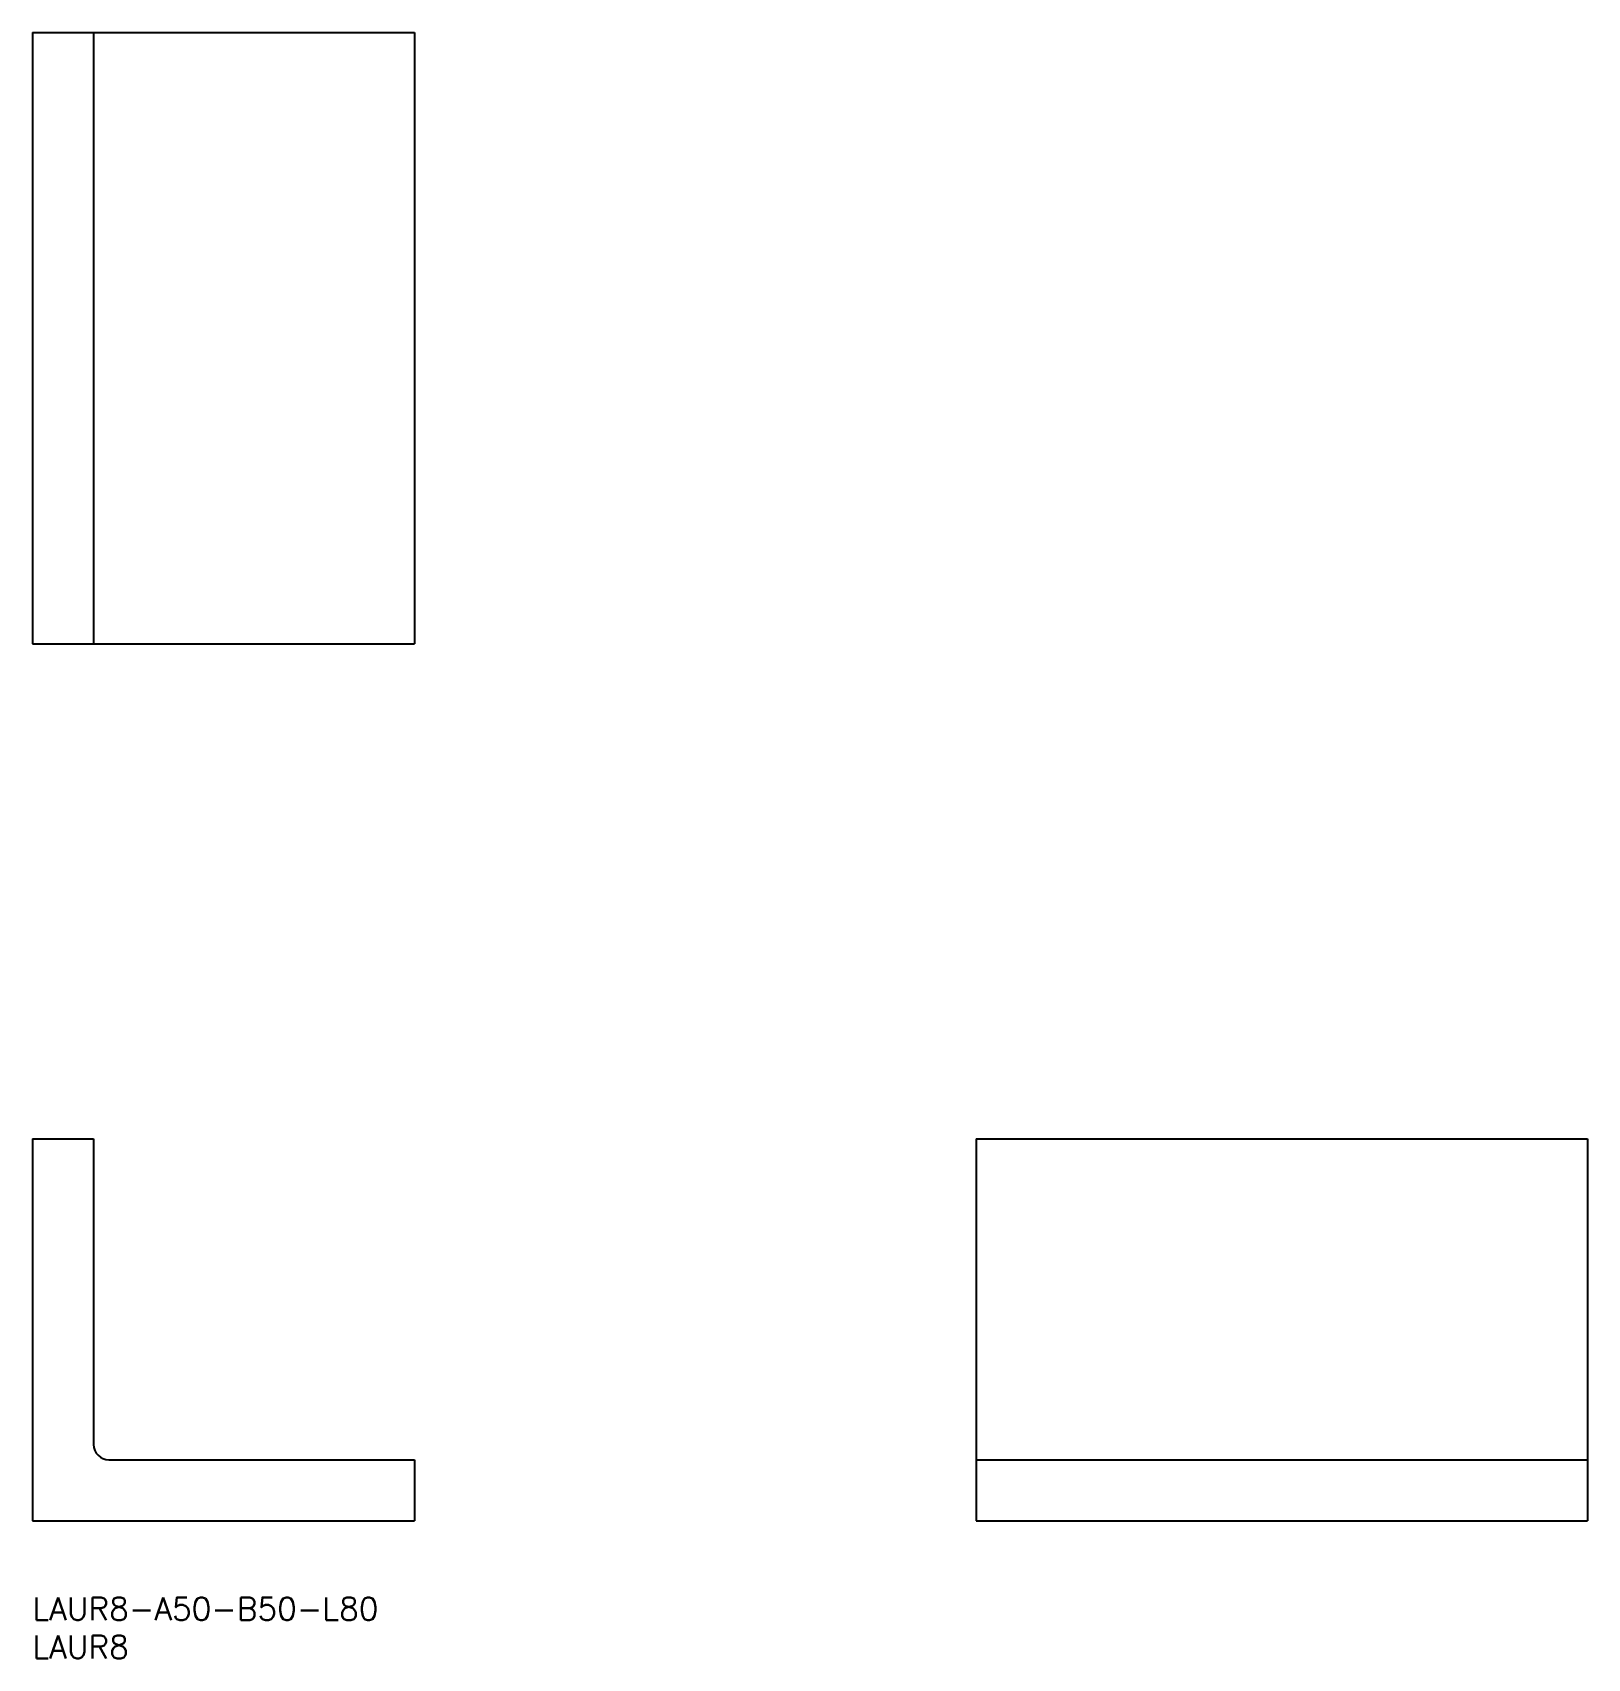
# Model space of a CAD drawing. Extents: x 0 to 203, y -8 to 205.
import ezdxf

# ---------------------------------------------------------------- set-up
doc = ezdxf.new("R2010")
doc.units = 0
doc.header["$LTSCALE"] = 0.5
doc.layers.add('MSM_CONTINUOUS', color=7, linetype='CONTINUOUS')
doc.layers.add('MSM_PART_NUMBER', color=7, linetype='CONTINUOUS')
doc.styles.get("Standard").update_dxf_attribs({"font": 'txt.shx', "height": 3, "bigfont": 'bigfont.shx'})

# ---------------------------------------------------------------- blocks, each defined once
blk = doc.blocks.new('*U13')
at = {"layer": 'MSM_PART_NUMBER'}
blk.add_text('LAUR8-A50-B50-L80', height=3, dxfattribs=at).set_placement((0, -3))
blk = doc.blocks.new('*U14')
at = {"layer": 'MSM_PART_NUMBER'}
blk.add_text('LAUR8', height=3, dxfattribs=at).set_placement((0, -8))

msp = doc.modelspace()

# ---------------------------------------------------------------- linework, layer by layer
at = {"layer": 'MSM_CONTINUOUS'}
for p, q in [((0, 204.77), (0, 124.77)), ((0, 204.77), (50, 204.77)), ((8, 204.77), (8, 124.77)), ((50, 204.77), (50, 124.77)), ((0, 124.77), (50, 124.77)), ((0, 60), (8, 60)), ((0, 60), (0, 10)), ((8, 60), (8, 20)), ((123.46, 60), (123.46, 10)), ((123.46, 60), (203.46, 60)), ((203.46, 60), (203.46, 10)), ((10, 18), (50, 18)), ((50, 18), (50, 10)), ((123.46, 18), (203.46, 18)), ((0, 10), (50, 10)), ((123.46, 10), (203.46, 10))]:
    msp.add_line(p, q, dxfattribs=at)
msp.add_arc((10, 20), 2, 180, 270, dxfattribs=at)

# ---------------------------------------------------------------- block references
for name in ['*U13', '*U14']:
    msp.add_blockref(name, (0, 0), dxfattribs=at)

doc.saveas('drawing.dxf')
